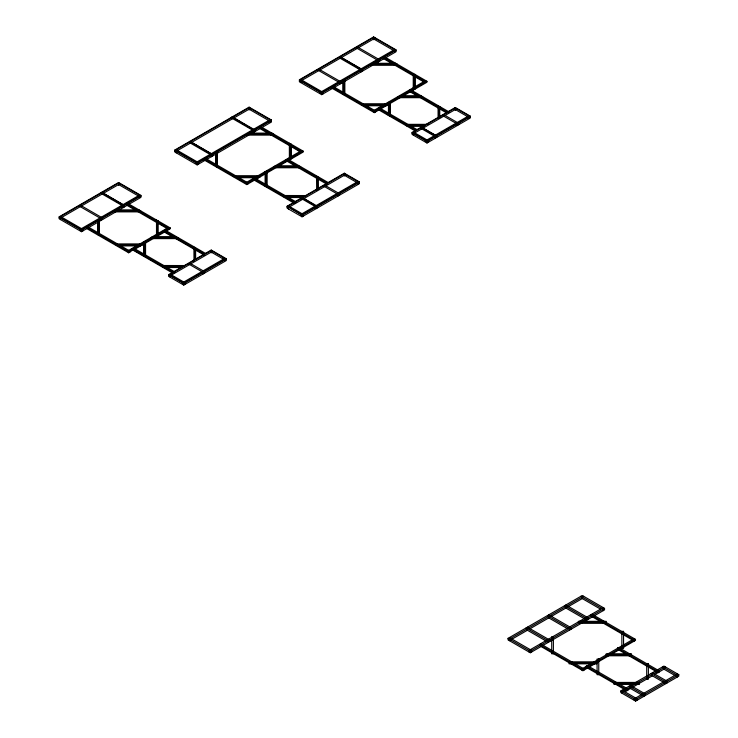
<?xml version="1.0" encoding="UTF-8"?>
<svg xmlns="http://www.w3.org/2000/svg" width="738" height="738" viewBox="0 0 738 738"><rect width="100%" height="100%" fill="white"/><g stroke="black" fill="none" stroke-linecap="round" stroke-linejoin="round"><path stroke-width="1.11" d="M97.564 221.391L99.243 220.422L97.564 221.391L97.564 234.306L99.243 235.274L99.243 233.9L97.564 232.415L88.007 226.907L86.826 227.59L86.816 228.614L81.484 231.704L59.215 218.845L59.215 216.787L118.597 182.498L140.866 195.358L140.866 197.415L129.215 204.14M81.484 231.704L81.484 229.647L140.866 195.358M88.007 226.907L88.007 227.931L97.564 222.415M99.243 233.3L99.243 221.022M118.597 183.79L118.597 182.498M205.339 253.328L165.653 230.422L165.653 231.446L170.109 228.872L170.109 227.848L128.246 203.679L128.246 204.703M143.882 241.621L143.882 243.503L145.561 242.534L145.561 240.643L145.561 256.879L143.882 255.901L143.882 241.621L143.882 255.394M211.234 251.335L211.234 250.044L226.077 258.614L226.077 260.671L183.762 285.108L168.919 276.529L168.919 274.471L211.234 250.044M215.671 166.115L215.671 153.2L217.359 152.231L217.359 167.083L215.671 166.115L215.671 153.2M217.359 167.083L217.359 165.709L215.671 164.74L215.671 165.257M217.359 152.831L217.359 166.225L217.359 165.709M215.671 164.223L206.123 158.707L204.933 159.399L204.933 160.423L197.157 164.915L174.888 152.056L174.888 149.998L249.121 107.148L271.39 119.999L271.39 122.056L261.206 127.942L261.206 126.908L303.069 151.078L303.069 152.111L288.374 160.598L288.374 159.574L328.05 182.48M266.787 186.88L266.787 170.653L266.787 186.88L265.108 185.911L265.108 184.03L255.56 178.513L255.56 179.537L287.183 161.281L287.183 160.257L326.869 183.172M287.174 206.714L344.332 173.716L359.185 182.286L302.026 215.284L287.174 206.197L344.332 173.199L359.185 181.769L359.185 183.827L302.045 216.815L287.193 208.245L287.193 206.705M289.462 145.626L289.462 159.971L289.462 143.227M291.141 157.111L291.141 158.486L289.462 159.454L289.462 158.08L291.141 157.111L291.141 144.196L291.141 158.993M359.185 181.769L302.026 214.767L302.045 216.815M333.622 87.776C334.249 85.912 331.805 87.324 332.432 88.468L321.685 94.667L299.416 81.817L299.416 79.759L373.64 36.9L395.909 49.76L395.909 51.817L384.987 58.127L384.987 57.094L426.85 81.263L426.85 82.296L411.407 91.208L411.407 90.184L449.23 112.019M343.17 93.634L343.17 81.235L344.849 80.267L344.849 95.119L343.17 94.15L343.17 81.235M344.849 95.119L344.849 93.754L343.17 92.785L343.17 93.292M374.249 64.326L374.249 63.293L395.725 63.293L397.404 64.778L397.404 64.261L372.072 64.298M390.125 114.584L388.446 113.615L388.446 115.497L388.446 102.582L390.125 101.613L390.125 102.988L388.446 103.957L388.446 103.44M390.125 102.121L390.125 116.466L390.125 101.613M393.354 64.326L393.354 63.293L383.797 57.776L383.797 58.809L375.227 63.754M401.859 96.724L401.859 95.7L420.964 95.7L422.643 97.185L422.643 96.669L399.83 96.696M409.618 126.346L409.618 125.322M414.922 86.78L414.922 74.381L414.922 89.178M402.791 96.189L410.217 91.899L410.227 90.866L418.584 95.7L418.584 96.724M438.077 117.766L438.077 105.58L438.077 107.462L439.756 108.431L439.756 107.065L438.077 106.087M99.243 233.9L99.243 233.392L117.453 243.9L117.453 244.933M117.499 210.902L117.499 209.878L138.984 209.878L140.663 211.363L140.663 210.847L115.82 210.847L115.82 211.871L99.243 221.446M250.468 134.141L250.468 133.108L271.944 133.108L273.623 134.593L273.623 134.085L248.291 134.113M344.849 94.261L344.849 93.754M373.64 39.732L373.649 38.957L374.978 38.182L374.978 38.957M439.756 108.431L439.756 107.914L448.04 112.702M455.318 110.303L455.318 109.538L456.647 108.763L456.647 109.538M413.243 74.778L395.033 64.261L395.033 65.295L370.78 65.295M261.206 127.167L260.016 127.858L261.206 127.167L259.868 126.392M80.276 206.677L61.891 217.304L61.891 218.07M81.614 205.911L102.195 194.029M103.532 193.255L119.934 183.79L119.934 184.555M190.404 143.098L177.563 150.515L177.563 151.29M191.742 142.333L232.71 118.67M234.047 117.905L250.459 108.431L250.459 109.206M318.788 70.627L302.082 80.267L302.082 81.042M320.126 69.852L340.163 58.284M341.5 57.518L357.238 48.431M358.576 47.656L374.978 38.182M99.879 217.996L80.147 229.389L80.147 230.155L81.484 230.929L82.822 230.155L82.822 230.929M101.217 217.221L121.788 205.339M123.126 204.574L138.191 195.874L138.191 196.64M209.998 154.417L195.819 162.6L195.819 163.375L197.157 164.14L198.494 163.375L198.494 164.14M211.336 153.642L252.313 129.989M253.651 129.215L268.715 120.515L268.715 121.29M174.888 149.998L197.157 162.858L271.39 119.999M338.382 81.946L320.347 92.361L320.347 93.126L321.685 93.901L323.023 93.126L323.023 93.901M339.72 81.171L359.766 69.603M361.103 68.828L376.832 59.741M378.17 58.975L393.243 50.276L393.243 51.042M115.82 210.847L117.499 209.878M119.381 209.823L127.056 205.385L127.056 204.361L128.246 203.679M250.468 133.108L248.78 134.085L248.78 135.109L217.359 153.255M252.055 133.218L260.016 128.624L260.016 127.6L261.206 126.908M81.484 230.929L82.822 230.155M117.499 210.136L115.718 210.136L117.499 210.136L115.82 211.105L114.039 211.105M140.866 196.64L139.528 197.415L139.528 196.64L118.597 184.555L118.597 185.33M250.468 133.366L248.678 133.366L250.468 133.366L248.78 134.334L246.999 134.334M271.39 121.29L270.053 122.056L270.053 121.29L249.121 109.206L249.121 109.971M299.416 79.759L321.685 92.61L395.909 49.76M215.671 154.224L206.123 159.74L206.123 158.707M374.249 63.293L372.57 64.261L372.57 65.295L344.849 81.291L344.849 80.525L343.17 81.494L344.849 80.525M383.797 57.776L384.987 57.094M321.685 93.901L323.023 93.126M332.432 87.693L333.622 87.01M395.909 51.042L394.581 51.817L394.581 51.042L373.649 38.957M334.489 87.278L343.17 82.269M129.879 252.101L129.879 251.593L128.689 252.276L127.499 251.077L128.689 250.385L128.689 251.418M127.499 251.077L167.729 227.848L167.729 228.872M127.499 251.593L128.689 250.902L129.879 251.593M172.212 272.774L131.954 249.536L133.144 248.337L134.325 249.02L128.689 252.793L86.466 228.411M119.132 245.902L119.132 245.385L116.761 245.385L116.761 244.878L142.296 244.933L142.296 244.416L139.916 244.416L138.237 245.902M143.882 242.129L145.561 241.16M158.181 233.872L156.502 234.85L156.502 236.215L158.181 235.247L158.181 233.872L158.181 234.389M173.043 237.083L163.282 231.446L164.463 230.247L165.653 230.929L164.463 232.129L134.325 249.536L134.325 248.503L143.882 254.02M168.919 227.673L167.729 228.365L168.919 229.048L170.109 228.365L168.919 227.673L168.919 228.19M300.689 152.111L300.689 151.087L245.616 182.886L245.616 183.393L246.806 182.71L247.986 183.91M253.18 179.03L254.37 178.338L255.56 179.03L254.37 179.712L253.18 179.03L253.18 179.537L294.425 203.347M265.108 172.138L266.787 171.17M298.761 166.77L273.577 166.742L273.577 167.258L275.256 166.281L277.626 166.281L277.626 166.797M301.879 150.912L300.689 151.594L301.879 152.286L303.069 151.594L301.879 150.912L301.879 151.428M276.012 166.364L279.001 164.629M86.826 227.59L128.689 251.759L143.882 242.986M145.561 242.018L153.236 237.59L153.236 238.614L177.286 238.614M170.109 227.848L154.915 236.621L154.915 237.645M204.933 159.399L246.806 183.568L265.108 172.996M266.787 172.028L275.947 166.742L275.947 167.766L299.997 167.766M303.069 151.078L275.947 167.258L273.577 167.258M138.237 244.878L138.237 245.385L140.617 245.385L142.296 244.416L139.916 244.416L139.916 243.909L115.082 243.909L116.761 245.385M247.986 183.393L246.806 184.085L245.616 183.393M256.354 176.677L256.354 177.194L258.734 177.194L260.413 176.225L260.413 176.742L258.152 176.742M266.787 172.544L265.108 174.03M383.437 58.597L424.479 82.296L424.479 81.263L373.105 110.921L373.105 111.438L374.295 110.755L375.485 111.955M377.708 109.298L377.708 108.781L378.898 109.464L380.088 108.781L378.898 108.099L377.708 109.298L415.107 130.884M397.8 97.185L399.479 96.208L401.859 96.208L400.18 97.185L397.8 97.185L397.8 97.693M413.243 88.265L414.922 87.296L414.922 88.671L413.243 89.639L414.922 88.671M424.479 81.78L425.669 81.097L426.85 81.78L425.669 82.462L414.922 75.756M203.596 159.657L246.806 184.592L254.37 180.229L254.37 179.196L295.052 202.682M332.432 87.435L374.295 111.613L426.85 81.263M375.485 111.438L374.295 112.121L373.105 111.438M378.898 109.464L380.088 108.781M387.902 104.27L385.531 104.27L383.852 105.239L386.223 105.239L387.902 104.27L387.902 104.778L386.325 104.778M400.18 97.185L401.859 96.208M332.072 88.265L374.295 112.637L378.898 109.98L378.898 108.956L415.725 130.211M388.446 104.464L380.088 109.298L380.088 108.265L416.905 129.528M390.125 103.495L400.18 97.693L400.18 96.669M412.155 132.397L455.309 107.48L470.161 116.05L470.161 118.108L427.007 143.024L412.155 134.454L412.155 132.397L426.998 140.967L427.007 143.024M421.832 128.864L414.83 132.905L414.83 133.679M423.169 128.089L443.759 116.207M445.097 115.432L456.647 108.763M183.762 282.792L183.762 282.017L170.257 274.222L170.257 274.988L168.919 275.763L170.257 276.529L170.257 277.304M170.257 274.988L168.919 275.763L170.257 276.529M189.638 264.573L171.594 274.988L171.594 275.763M190.976 263.798L212.572 251.335L212.572 252.101M302.691 199.297L289.868 206.705L289.868 207.479M304.028 198.531L324.609 186.649M325.947 185.875L345.67 174.482L345.67 175.257M434.009 135.893L425.669 140.709L425.669 141.475L427.007 142.249L428.344 141.475L428.344 142.249M435.346 135.119L455.936 123.237M457.274 122.462L467.486 116.567L467.486 117.333M425.669 141.475L427.007 140.709L427.007 139.934L413.492 132.139L413.492 132.905M426.998 140.967L470.161 116.05M185.1 284.333L185.1 283.558L183.762 284.333L182.434 283.558L182.434 282.792L183.762 282.017M182.434 282.792L201.806 271.602M203.144 270.828L223.402 259.13L224.739 259.905L224.739 260.671L226.077 259.905M314.868 206.326L300.707 214.5L300.707 215.275L302.045 216.049L303.383 215.275L303.383 216.049M316.205 205.561L336.786 193.67M338.124 192.904L356.509 182.286L356.509 183.061M470.161 117.333L468.824 118.108L468.824 117.333L455.318 109.538M168.919 274.471L183.771 283.051L226.077 258.614M359.185 183.061L357.847 183.827L357.847 183.061L344.342 175.257L344.342 176.031M508.039 638.352L582.273 595.492L604.542 608.352L604.542 609.892L530.308 652.752L508.039 639.892L508.039 638.352L530.308 651.211L604.542 608.352M528.749 627.937L548.795 616.368L548.795 617.909L529.709 628.924M550.124 615.593L565.861 606.507L565.861 608.047L551.111 616.571M567.199 605.732L583.61 596.267M568.168 606.719L582.642 598.361M547.015 640.021L528.971 650.436L528.971 651.977M548.352 639.246L568.389 627.678M569.727 626.903L585.465 617.826M586.802 617.051L603.204 607.577M586.184 667.29L586.184 666.257L587.374 665.575L628.02 689.043L628.02 690.067L626.83 690.75L587.18 667.862M617.512 649.2L617.512 648.176L618.702 647.494L659.338 670.953L659.338 671.986L658.158 672.669L618.499 649.772M584.109 670.03L584.109 668.997L540.76 643.97L539.57 644.661L582.919 669.689L635.483 639.348L635.483 640.372L597.798 662.124M540.557 646.257L582.919 670.713L595.815 663.278M620.787 690.989L663.942 666.073L678.785 674.643L678.785 676.183L635.63 701.1L620.787 692.53L620.787 690.989L635.63 699.559L678.785 674.643M631.793 686.174L652.383 674.283L652.383 675.823L631.793 687.715M653.72 673.508L665.279 666.838M586.184 666.257L626.83 689.726L628.02 689.043M617.512 648.176L658.158 671.635L659.338 670.953M624.901 691.7L630.464 688.489L630.464 686.94L622.125 691.755L622.125 693.296M654.689 674.495L664.311 668.942M642.632 693.969L634.293 698.785L634.293 700.325M643.97 693.203L664.56 681.312M665.897 680.537L677.447 673.868M372.469 63.551L374.249 63.551L372.57 64.52L370.79 64.52M395.725 63.809L393.354 63.809L395.033 64.778L397.404 64.778L395.033 64.778M418.584 95.7L420.964 95.7M420.964 96.208L418.584 96.208L420.263 97.185L422.643 97.185M398.594 97.693L420.263 97.693L420.263 96.669L438.077 106.945M385.531 104.778L385.531 103.754L360.688 103.754L360.688 104.27L363.068 104.27L364.747 105.755L382.828 105.755M385.873 104.75L362.367 104.722L362.367 105.239L364.747 105.239L364.747 104.722L374.295 110.239L374.295 111.263M384.636 105.755L386.223 105.755L386.223 105.239M427.874 124.344L407.939 124.344L407.939 125.377L405.559 125.377L405.559 124.86L407.939 124.86L409.618 125.829L407.238 125.829L405.559 124.86M407.588 125.349L425.088 125.349M424.313 126.346L407.238 126.346L407.238 125.829M271.944 133.624L269.564 133.624L271.252 134.593L273.623 134.593M246.999 135.109L271.243 135.109L271.252 134.085L289.462 144.593M300.79 167.258L299.111 166.281L296.731 166.281L298.41 167.258L300.79 167.258L300.79 167.766M258.032 176.742L258.032 175.709L233.19 175.709L233.19 176.225L235.57 176.225L237.249 177.71M260.413 176.225L258.032 176.225L256.354 177.71M258.383 176.714L234.878 176.677L234.878 177.194L237.249 177.194L237.249 176.677L246.806 182.194L246.806 183.227M238.383 177.71L255.339 177.71M257.147 177.71L258.734 177.71L258.734 177.194M138.984 210.395L136.604 210.395L138.283 211.363L140.663 211.363M115.322 210.874L138.633 210.874M114.039 211.871L138.283 211.871L138.283 210.847L156.502 221.363M193.909 248.106L193.909 249.13L175.699 238.614L175.699 237.59L150.856 237.59L150.856 238.106L152.535 236.621L174.02 236.621L174.02 237.129L176.391 237.129L178.079 238.614M150.856 237.59L176.05 237.618M174.02 237.645L174.02 237.129L175.699 238.106L178.079 238.106M115.082 243.909L117.453 243.9M115.082 244.416L117.453 244.416L119.132 245.385L119.132 244.878L128.689 250.385M139.03 245.902L140.617 245.902L140.617 245.385M120.266 245.902L137.222 245.902M606.166 622.3L578.38 622.3L578.38 621.331L606.166 621.331L606.166 623.333M579.496 623.333L605.059 623.333M621.866 647.318L623.555 647.318M551.72 652.761L553.399 652.761M606.221 654.744L631.479 654.744M607.365 655.778L630.326 655.778M569.109 662.798L596.738 662.798M597.079 673.637L598.758 673.637M646.7 678.204L648.379 678.204M613.979 683.397L639.385 683.453M633.859 684.421L613.979 684.421L613.979 682.429L639.385 682.429L639.385 684.421L636.073 684.421M306.27 195.552L282.626 195.505L284.305 197L286.695 197L285.006 196.031L282.626 196.022M305.716 196.52L284.305 196.483L284.305 197M287.829 197.516L302.681 197.544M185.035 265.542L161.391 265.505L163.08 266.99L165.46 266.99L163.771 266.021L161.391 266.012M184.491 266.51L163.08 266.473L163.08 266.99M181.447 267.534L165.46 267.507L165.46 266.483L175.007 271.99M414.922 74.898L413.243 73.92L413.243 75.294L414.922 76.263M383.723 57.564L425.669 81.78L374.295 111.438L332.358 87.222M357.238 46.881L379.507 59.741L379.507 61.282M355.901 47.656L378.17 60.516L378.17 62.057M410.217 90.7L448.326 112.693M446.425 112.803L409.036 91.208L410.227 90.008L411.407 90.7L410.217 91.383L409.036 90.7L410.217 90.008L410.217 90.525M443.759 114.658L458.612 123.237L458.612 124.777M442.422 115.432L457.274 124.002L457.274 125.552M340.163 56.743L362.432 69.603L362.432 71.143M338.834 57.518L361.103 70.368L361.103 71.918M421.832 127.323L436.684 135.893L436.684 137.434M318.788 69.086L341.057 81.946L341.057 83.486M420.494 128.089L435.346 136.659L435.346 138.209M317.451 69.852L339.72 82.711L339.72 84.252M378.898 108.781L416.029 130.22M388.446 114.98L390.125 115.949M333.622 86.752L343.17 92.268M344.849 93.237L363.068 103.754L363.068 104.778M412.155 133.679L413.492 134.454L413.492 135.22M360.688 104.27L362.367 105.239M299.416 81.042L300.753 81.817L300.753 82.582M259.942 127.379L301.879 151.594L246.806 183.393L204.86 159.187M260.016 127.6L269.564 133.108L269.564 134.141M291.141 145.571L301.879 152.286M259.656 128.421L267.47 132.932M269.425 134.058L299.72 151.548M232.71 117.13L254.979 129.989L254.979 131.53M231.381 117.905L253.651 130.755L253.651 132.305M316.62 176.908L316.62 176.391L318.309 177.369L318.373 189.214M287.183 160.081L327.128 183.144M316.63 177.775L318.318 178.744M295.754 166.234L285.993 160.598L287.183 159.399L288.374 160.081L287.183 160.773L285.993 160.081L287.183 159.399L287.183 159.915M327.22 184.399L318.318 179.26L318.318 178.227M324.609 185.1L339.452 193.67L339.452 195.219M323.272 185.875L338.124 194.445L338.124 195.985M302.691 197.756L317.543 206.326L317.543 207.867M301.353 198.531L316.205 207.101L316.205 208.642M266.787 184.998L285.006 195.515L285.006 196.539M296.233 202L286.695 196.483L286.695 197.516M265.108 184.546L266.787 185.515M190.404 141.558L212.673 154.417L212.673 155.958M254.37 179.03L295.311 202.664M189.066 142.333L211.336 155.183L211.336 156.733M217.359 165.192L235.57 175.709L235.57 176.742M235.57 176.225L237.249 177.194M287.174 206.197L302.026 214.767M233.19 176.225L234.878 177.194M287.193 207.479L288.53 208.245L288.53 209.02M174.888 151.29L176.225 152.056L176.225 152.831M156.502 220.505L158.181 221.474M224.739 259.905L211.234 252.101L211.234 252.876M126.982 204.149L168.919 228.365L128.689 251.593L86.743 227.378M127.056 204.361L136.604 209.878L136.604 210.902M158.181 222.332L168.919 229.048M126.696 205.182L134.51 209.693M136.465 210.819L166.751 228.31M102.195 192.489L124.464 205.339L124.464 206.889M100.857 193.255L123.126 206.114L123.126 207.655M193.909 247.756L193.909 247.239L195.588 248.217L195.653 259.425M164.463 230.929L204.408 253.992M204.149 254.02L163.282 230.929M193.909 248.623L195.598 249.592M204.5 255.247L195.598 250.108L195.598 249.075M189.638 263.032L204.481 271.602L204.481 273.143M188.301 263.798L203.144 272.368L203.144 273.918M80.276 205.136L102.554 217.996L102.554 219.537M78.948 205.911L101.217 218.762L101.217 220.311M145.561 254.988L163.771 265.505L163.781 266.538M133.144 249.02L174.085 272.654M173.817 272.673L131.954 249.02M117.453 244.416L119.132 245.385M97.564 234.306L99.243 235.274L99.243 220.422M59.215 216.787L81.484 229.647M59.215 218.07L60.553 218.845L60.553 219.61M580.935 596.267L603.204 609.118L603.204 610.667M581.904 598.37L600.298 608.988M635.483 639.348L592.125 614.32L590.944 615.003L634.293 640.03L634.293 641.054L602.761 622.854M591.922 616.599L600.797 621.719M565.861 604.966L588.131 617.826L588.131 619.366M564.533 605.732L586.802 618.592L586.802 620.132L565.502 607.835M662.604 666.838L677.447 675.418L677.447 676.958L663.591 668.96M652.383 672.742L667.235 681.312L667.235 682.853M651.054 673.508L665.897 682.087L665.897 683.628L652.041 675.63M548.795 614.819L571.064 627.678L571.064 629.219M547.458 615.593L569.727 628.453L569.727 629.994M548.426 617.697L566.821 628.315M630.464 685.399L645.307 693.969L645.307 695.519M527.412 627.162L549.681 640.021L549.681 641.562M629.127 686.174L643.97 694.744L643.97 696.285L630.114 688.286M526.083 627.937L548.352 640.796L548.352 642.337L527.043 630.04M622.125 690.215L636.968 698.785L636.968 700.325M509.377 637.577L531.646 650.436L531.646 651.977M363.068 104.27L364.747 105.239M195.819 163.375L197.157 164.14M174.02 237.129L175.699 238.106M317.469 177.572L317.524 188.753M316.62 176.391L316.694 190.487M194.749 248.42L194.814 259.601M193.909 247.239L193.983 261.335M139.916 244.416L139.916 244.933M145.561 256.879L145.561 255.505L143.882 254.536L143.882 255.044M97.564 232.415L97.564 233.789M658.158 671.635L658.158 672.669M635.63 699.559L635.63 701.1M634.293 639.689L634.293 638.656L581.738 668.997L581.738 670.03M631.479 655.778L631.479 653.776L606.221 653.776L606.221 655.778M626.83 689.726L626.83 690.75M618.702 647.494L618.702 648.518M587.374 665.575L587.374 666.608M582.919 669.689L582.919 670.713M530.308 651.211L530.308 652.752M455.309 107.48L455.318 108.763M439.756 106.549L439.756 117.49M438.916 107.259L438.916 118.172M425.66 81.097L425.669 81.604M414.083 75.092L414.083 88.468M413.243 73.413L413.243 90.156M399.479 96.208L399.479 96.724M389.286 102.785L389.286 114.777M383.852 104.722L383.852 105.755M378.898 108.099L378.898 108.606M374.295 111.613L374.295 112.637M373.64 36.9L373.64 38.182M344.332 173.199L344.332 174.482M344.009 80.497L344.009 93.947M321.685 92.361L321.685 91.586L300.753 79.501L300.753 80.267M321.685 92.61L321.685 94.667M318.309 177.369L318.309 177.886M316.63 177.258L316.63 178.282L298.41 167.766L298.41 166.742M302.045 214.5L302.045 213.734L288.53 205.93L288.53 206.705M299.111 166.281L299.111 166.797M296.731 166.797L296.731 165.773L275.256 165.773L275.256 166.281M290.302 144.906L290.302 158.283M265.948 172.341L265.948 185.708M265.108 171.622L265.108 185.911M254.37 178.338L254.37 178.854M249.121 107.148L249.121 108.431M246.806 183.568L246.806 184.592M223.402 259.13L223.402 259.905M216.52 152.452L216.52 165.912M197.157 162.6L197.157 161.834L176.225 149.74L176.225 150.515M197.157 162.858L197.157 164.915M195.588 248.217L195.588 248.734M183.771 283.051L183.762 285.108M176.391 237.129L176.391 237.645M164.463 230.247L164.463 230.763M158.181 235.763L158.181 220.957L158.181 222.848L156.502 221.88L156.502 219.989L156.502 236.732M157.342 221.677L157.342 235.044M144.722 242.332L144.722 255.708M133.144 248.337L133.144 248.844M128.689 251.759L128.689 252.793M98.403 220.644L98.403 234.103M81.484 229.389L81.484 228.614L60.553 216.529L60.553 217.304M232.046 117.001L254.315 130.377L232.046 117.001M291.141 144.713L291.141 146.078L289.462 145.109L289.462 143.744L291.141 144.713M302.026 197.627L316.87 206.714L302.026 197.627M88.007 227.156L86.826 227.848L88.007 227.156M128.246 203.928L127.056 204.62L128.246 203.928M384.987 57.352L383.797 58.034L384.987 57.352M118.597 183.015L59.215 217.304L81.484 230.155L140.866 195.874L118.597 183.015M249.121 107.656L174.888 150.515L197.157 163.375L271.39 120.515L249.121 107.656M373.64 37.417L299.416 80.267L321.685 93.126L395.909 50.267L373.64 37.417M206.123 158.965L204.933 159.657L206.123 158.965M217.359 152.48L215.671 153.449L217.359 152.48M152.535 237.129L150.856 238.106L153.236 238.106L154.915 237.129L152.535 237.129M455.318 107.988L412.155 132.914L427.007 141.475L470.161 116.567L455.309 107.997M211.234 250.56L168.919 274.988L183.771 283.558L226.077 259.13L211.234 250.56M527.412 628.702L509.377 639.117L509.377 640.667L527.412 630.252L527.412 628.702M623.555 631.368L621.866 631.368L621.866 648.351L623.555 648.351L623.555 631.368M553.399 636.728L551.72 636.728L551.72 653.794L553.399 653.794L553.399 636.728M598.758 659.052L597.079 659.052L597.079 674.67L598.758 674.67L598.758 659.052M596.738 661.829L569.109 661.829L569.109 663.831L596.738 663.831L596.738 661.829M648.379 663.536L646.7 663.536L646.7 679.228L648.379 679.228L648.379 663.536M361.768 69.473L339.498 56.614L361.768 69.99L361.768 69.473M436.01 135.764L421.167 127.194L436.01 136.281L436.01 135.764M212 154.288L189.731 141.428L212 154.805L212 154.288M123.79 205.21L101.521 192.36L123.79 205.727L123.79 205.21"/></g></svg>
